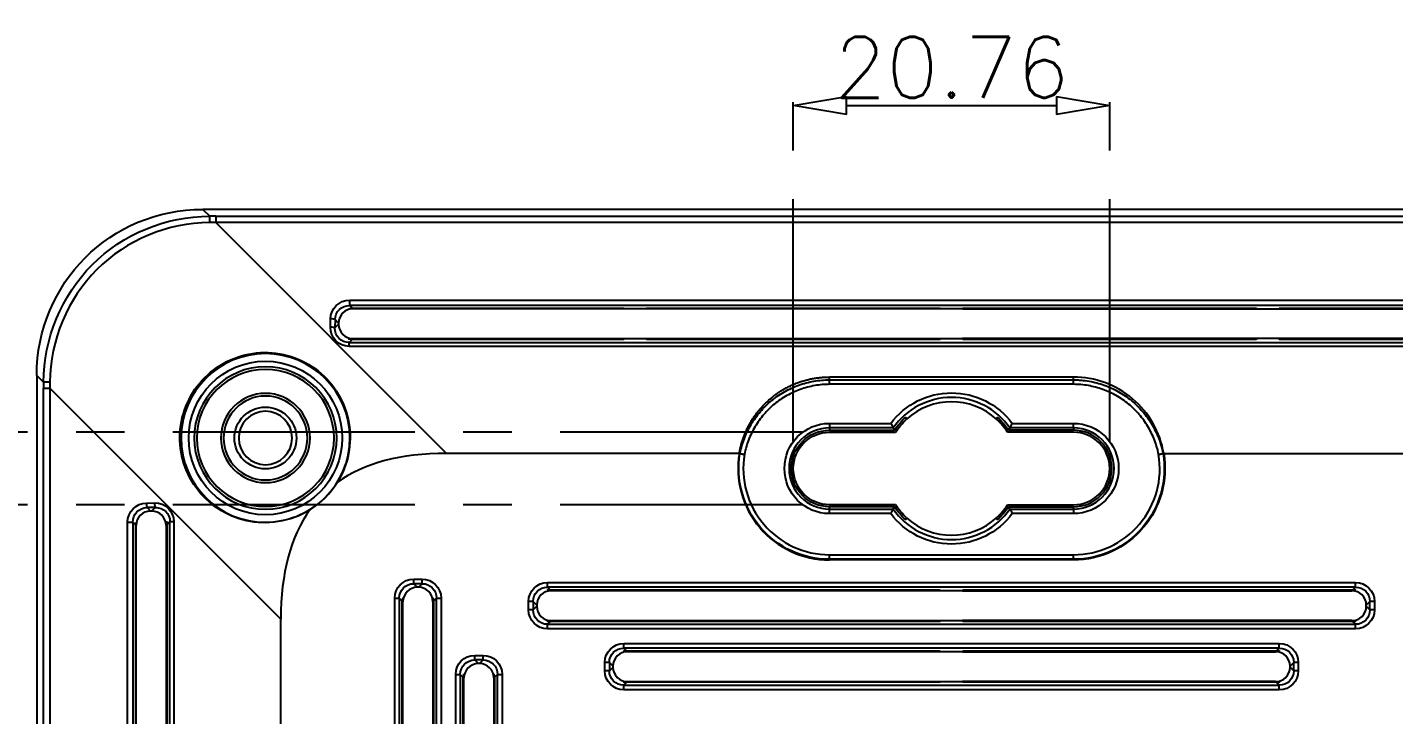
# Model space of a CAD drawing. Header units: millimetres. Extents: x 5293 to 5736, y -198 to 141.
# Drawn here: x 5589 to 5678.6, y -18.4 to 26.7 of the extents above; entities that cross this region are included whole.
import ezdxf

# ---------------------------------------------------------------- set-up
doc = ezdxf.new("R2010")
doc.units = ezdxf.units.MM
doc.header["$LTSCALE"] = 0.5
doc.linetypes.add('CENTER', pattern=[50.8, 31.75, -6.35, 6.35, -6.35])
doc.layers.add('112', color=7, linetype='Continuous', true_color=0xffffff)
doc.layers.add('core', color=7, linetype='Continuous', lineweight=20)
doc.styles.get("Standard").update_dxf_attribs({"font": 'txt', "bigfont": 'gbcbig.shx'})
doc.dimstyles.new('VT-4.00', dxfattribs={"dimtxt": 4, "dimasz": 3.5, "dimexe": 2, "dimexo": 1.8, "dimgap": 0.5, "dimtad": 1, "dimzin": 0, "dimdsep": 46, "dimtxsty": 'Standard', "dimblk": 'CLOSEDBLANK', "dimcen": 0.3, "dimclrd": 1, "dimclre": 1, "dimclrt": 7, "dimadec": 1, "dimazin": 0, "dimtfac": 1, "dimtofl": 0, "dimtmove": 0, "dimatfit": 3, "dimldrblk": 'CLOSEDBLANK', "dimfxl": 0, "dimtolj": 1, "dimtzin": 0, "dimarcsym": 0})

# ---------------------------------------------------------------- blocks, each defined once
blk = doc.blocks.new('_ClosedBlank')
at = {"color": 0, "linetype": 'ByBlock', "lineweight": -2}
for p, q in [((-1, 0.167), (0, 0)), ((-1, 0.167), (-1, -0.167)), ((0, 0), (-1, -0.167))]:
    blk.add_line(p, q, dxfattribs=at)
blk = doc.blocks.new('*D6')
at = {"layer": 'core', "color": 1, "linetype": 'CENTER', "lineweight": -2}
for p, q in [((5581.828, 3.605), (5581.828, 20.105)), ((5639.815, 0.105), (5579.828, 0.105)), ((5639.815, -4.65), (5579.828, -4.65)), ((5581.828, -8.15), (5581.828, -11.65))]:
    blk.add_line(p, q, dxfattribs=at)
at = {"layer": 'Defpoints', "color": 0, "linetype": 'CENTER'}
for p in [(5581.828, 0.105), (5641.615, 0.105), (5641.615, -4.65)]:
    blk.add_point(p, dxfattribs=at)
at = {"layer": 'core', "color": 1, "linetype": 'CENTER', "lineweight": -2, "xscale": 3.5, "yscale": 3.5, "zscale": 3.5}
for p, rotation in [((5581.828, 0.105), 270), ((5581.828, -4.65), 90)]:
    blk.add_blockref('_ClosedBlank', p, dxfattribs=dict(at, rotation=rotation))
at = {"layer": 'core', "color": 7, "linetype": 'CENTER', "insert": (5579.328, 13.605), "char_height": 4, "attachment_point": 5, "rotation": 90}
blk.add_mtext('\\A1;4.76', dxfattribs=at)
blk = doc.blocks.new('*D7')
at = {"layer": 'core', "color": 1, "linetype": 'CENTER', "lineweight": -2}
for p, q in [((5639.237, -0.473), (5639.237, 23.542)), ((5659.993, -0.473), (5659.993, 23.542)), ((5642.737, 21.542), (5656.493, 21.542))]:
    blk.add_line(p, q, dxfattribs=at)
at = {"layer": 'Defpoints', "color": 0, "linetype": 'CENTER'}
for p in [(5659.993, 21.542), (5639.237, -2.273), (5659.993, -2.273)]:
    blk.add_point(p, dxfattribs=at)
at = {"layer": 'core', "color": 1, "linetype": 'CENTER', "lineweight": -2, "xscale": 3.5, "yscale": 3.5, "zscale": 3.5, "rotation": 180}
blk.add_blockref('_ClosedBlank', (5639.237, 21.542), dxfattribs=at)
at = {"layer": 'core', "color": 1, "linetype": 'CENTER', "lineweight": -2, "xscale": 3.5, "yscale": 3.5, "zscale": 3.5}
blk.add_blockref('_ClosedBlank', (5659.993, 21.542), dxfattribs=at)
at = {"layer": 'core', "color": 7, "linetype": 'CENTER', "insert": (5649.615, 24.042), "char_height": 4, "attachment_point": 5}
blk.add_mtext('\\A1;20.76', dxfattribs=at)

msp = doc.modelspace()

# ---------------------------------------------------------------- linework, layer by layer
at = {"layer": '112', "color": 7}
for p, q in [((5600.508, 14.727), (5600.957, 14.279)), ((5698.722, 14.727), (5600.508, 14.727)), ((5601.356, 14.279), (5601.356, 13.861)), ((5601.356, 14.279), (5697.874, 14.279)), ((5601.356, 13.861), (5616.499, -1.282)), ((5697.874, 13.861), (5601.356, 13.861)), ((5610.143, 8.77), (5689.088, 8.77)), ((5610.143, 8.424), (5610.143, 8.77)), ((5689.088, 8.424), (5610.143, 8.424)), ((5610.143, 8.424), (5610.333, 8.234)), ((5610.333, 8.234), (5628.115, 8.234)), ((5628.13, 8.21), (5610.357, 8.21)), ((5628.13, 8.21), (5628.115, 8.234)), ((5629.601, 8.21), (5628.13, 8.21)), ((5629.615, 8.234), (5629.601, 8.21)), ((5648.88, 8.21), (5629.601, 8.21)), ((5629.615, 8.234), (5648.865, 8.234)), ((5648.865, 8.234), (5648.88, 8.21)), ((5650.351, 8.21), (5648.88, 8.21)), ((5650.351, 8.21), (5650.365, 8.234)), ((5650.351, 8.21), (5669.63, 8.21)), ((5650.365, 8.234), (5669.615, 8.234)), ((5669.63, 8.21), (5669.615, 8.234)), ((5669.63, 8.21), (5671.101, 8.21)), ((5671.115, 8.234), (5671.101, 8.21)), ((5671.101, 8.21), (5688.873, 8.21)), ((5671.115, 8.234), (5688.897, 8.234)), ((5608.873, 6.999), (5608.881, 7.541)), ((5609.179, 7.495), (5609.172, 6.953)), ((5609.172, 6.953), (5609.411, 7.191)), ((5609.411, 7.264), (5609.179, 7.495)), ((5609.411, 7.264), (5609.411, 7.191)), ((5610.305, 6.193), (5610.101, 5.989)), ((5610.101, 5.737), (5610.101, 5.989)), ((5610.101, 5.989), (5689.129, 5.989)), ((5689.129, 5.737), (5610.101, 5.737)), ((5628.115, 6.193), (5610.305, 6.193)), ((5610.357, 6.245), (5628.146, 6.245)), ((5628.115, 6.193), (5628.146, 6.245)), ((5628.146, 6.245), (5629.585, 6.245)), ((5629.585, 6.245), (5629.615, 6.193)), ((5629.585, 6.245), (5648.896, 6.245)), ((5648.865, 6.193), (5629.615, 6.193)), ((5648.896, 6.245), (5648.865, 6.193)), ((5648.896, 6.245), (5650.335, 6.245)), ((5650.365, 6.193), (5650.335, 6.245)), ((5669.646, 6.245), (5650.335, 6.245)), ((5669.615, 6.193), (5650.365, 6.193)), ((5669.615, 6.193), (5669.646, 6.245)), ((5671.085, 6.245), (5669.646, 6.245)), ((5671.085, 6.245), (5671.115, 6.193)), ((5688.873, 6.245), (5671.085, 6.245)), ((5688.925, 6.193), (5671.115, 6.193)), ((5590.064, 3.386), (5589.615, 3.835)), ((5589.615, 3.835), (5589.615, -94.38)), ((5641.615, 3.544), (5641.615, 3.727)), ((5657.615, 3.727), (5641.615, 3.727)), ((5657.615, 3.544), (5657.615, 3.727)), ((5590.064, 2.986), (5590.482, 2.986)), ((5590.064, -93.531), (5590.064, 2.986)), ((5605.625, -12.157), (5590.482, 2.986)), ((5590.482, 2.986), (5590.482, -93.531)), ((5641.615, 3.544), (5657.615, 3.544)), ((5641.615, 3.249), (5641.615, 3.544)), ((5657.615, 3.249), (5641.615, 3.249)), ((5657.615, 3.249), (5657.615, 3.544)), ((5641.615, 0.686), (5645.636, 0.686)), ((5641.615, 0.686), (5641.615, 0.388)), ((5645.789, 0.388), (5641.615, 0.388)), ((5641.615, 0.388), (5641.615, 0.236)), ((5641.615, 0.236), (5645.869, 0.236)), ((5641.615, 0.105), (5645.939, 0.105)), ((5657.615, 0.105), (5653.291, 0.105)), ((5657.615, 0.236), (5653.362, 0.236)), ((5657.615, 0.388), (5653.441, 0.388)), ((5653.595, 0.686), (5657.615, 0.686)), ((5657.615, 0.388), (5657.615, 0.686)), ((5657.615, 0.388), (5657.615, 0.236)), ((5635.698, -1.282), (5616.499, -1.282)), ((5663.533, -1.282), (5682.731, -1.282)), ((5596.801, -4.538), (5597.343, -4.53)), ((5597.39, -4.829), (5596.848, -4.837)), ((5596.848, -4.837), (5597.079, -5.068)), ((5597.151, -5.068), (5597.079, -5.068)), ((5597.151, -5.068), (5597.39, -4.829)), ((5645.939, -4.65), (5641.615, -4.65)), ((5645.869, -4.782), (5641.615, -4.782)), ((5641.615, -4.933), (5641.615, -4.782)), ((5641.615, -5.231), (5641.615, -4.933)), ((5641.615, -4.933), (5645.789, -4.933)), ((5645.636, -5.231), (5641.615, -5.231)), ((5653.291, -4.65), (5657.615, -4.65)), ((5653.362, -4.782), (5657.615, -4.782)), ((5653.441, -4.933), (5657.615, -4.933)), ((5657.615, -5.231), (5653.595, -5.231)), ((5657.615, -4.933), (5657.615, -4.782)), ((5657.615, -4.933), (5657.615, -5.231)), ((5595.573, -84.745), (5595.573, -5.8)), ((5595.573, -5.8), (5595.918, -5.8)), ((5595.918, -5.8), (5595.918, -84.745)), ((5596.109, -5.99), (5595.918, -5.8)), ((5596.109, -23.773), (5596.109, -5.99)), ((5596.133, -23.787), (5596.133, -6.014)), ((5598.098, -6.014), (5598.098, -23.803)), ((5598.354, -5.758), (5598.15, -5.962)), ((5598.15, -5.962), (5598.15, -23.773)), ((5598.354, -84.787), (5598.354, -5.758)), ((5598.354, -5.758), (5598.606, -5.758)), ((5598.606, -5.758), (5598.606, -84.787)), ((5641.615, -8.228), (5641.615, -7.933)), ((5641.615, -7.933), (5657.615, -7.933)), ((5657.615, -8.228), (5657.615, -7.933)), ((5657.615, -8.228), (5641.615, -8.228)), ((5641.615, -8.228), (5641.615, -8.273)), ((5657.615, -8.273), (5641.615, -8.273)), ((5657.615, -8.228), (5657.615, -8.273)), ((5614.341, -9.531), (5614.89, -9.531)), ((5614.341, -9.829), (5614.341, -9.531)), ((5614.89, -9.829), (5614.341, -9.829)), ((5614.341, -9.829), (5614.579, -10.068)), ((5614.651, -10.068), (5614.89, -9.829)), ((5614.89, -9.829), (5614.89, -9.531)), ((5623.118, -9.753), (5676.112, -9.753)), ((5623.118, -10.051), (5623.118, -9.753)), ((5676.112, -10.051), (5676.112, -9.753)), ((5614.651, -10.068), (5614.579, -10.068)), ((5676.112, -10.051), (5623.118, -10.051)), ((5623.118, -10.051), (5623.313, -10.246)), ((5648.865, -10.246), (5623.313, -10.246)), ((5648.891, -10.29), (5623.357, -10.29)), ((5648.865, -10.246), (5648.891, -10.29)), ((5650.339, -10.29), (5648.891, -10.29)), ((5650.339, -10.29), (5650.365, -10.246)), ((5650.339, -10.29), (5675.873, -10.29)), ((5675.917, -10.246), (5650.365, -10.246)), ((5675.917, -10.246), (5676.112, -10.051)), ((5613.095, -79.769), (5613.095, -10.776)), ((5613.095, -10.776), (5613.394, -10.776)), ((5613.394, -10.776), (5613.394, -79.769)), ((5613.589, -10.971), (5613.394, -10.776)), ((5613.589, -44.523), (5613.589, -10.971)), ((5613.633, -44.549), (5613.633, -11.014)), ((5615.598, -11.014), (5615.598, -44.549)), ((5615.836, -10.776), (5615.641, -10.971)), ((5615.641, -10.971), (5615.641, -44.523)), ((5615.836, -10.776), (5616.135, -10.776)), ((5615.836, -79.769), (5615.836, -10.776)), ((5616.135, -10.776), (5616.135, -79.769)), ((5621.873, -11.547), (5621.873, -10.998)), ((5622.172, -10.998), (5621.873, -10.998)), ((5622.172, -11.547), (5621.873, -11.547)), ((5622.172, -10.998), (5622.172, -11.547)), ((5622.411, -11.236), (5622.172, -10.998)), ((5622.172, -11.547), (5622.411, -11.309)), ((5622.411, -11.236), (5622.411, -11.309)), ((5677.058, -10.998), (5676.82, -11.236)), ((5676.82, -11.309), (5676.82, -11.236)), ((5676.82, -11.309), (5677.058, -11.547)), ((5677.357, -10.998), (5677.058, -10.998)), ((5677.058, -11.547), (5677.058, -10.998)), ((5677.357, -11.547), (5677.058, -11.547)), ((5677.357, -10.998), (5677.357, -11.547)), ((5605.625, -78.388), (5605.625, -12.157)), ((5623.313, -12.299), (5623.118, -12.494)), ((5623.118, -12.792), (5623.118, -12.494)), ((5623.118, -12.494), (5676.112, -12.494)), ((5648.865, -12.299), (5623.313, -12.299)), ((5623.357, -12.255), (5648.891, -12.255)), ((5648.865, -12.299), (5648.891, -12.255)), ((5648.891, -12.255), (5650.339, -12.255)), ((5650.339, -12.255), (5650.365, -12.299)), ((5675.873, -12.255), (5650.339, -12.255)), ((5675.917, -12.299), (5650.365, -12.299)), ((5676.112, -12.494), (5675.917, -12.299)), ((5676.112, -12.792), (5676.112, -12.494)), ((5676.112, -12.792), (5623.118, -12.792)), ((5628.118, -13.753), (5671.112, -13.753)), ((5628.118, -14.051), (5628.118, -13.753)), ((5671.112, -14.051), (5628.118, -14.051)), ((5628.118, -14.051), (5628.313, -14.246)), ((5648.865, -14.246), (5628.313, -14.246)), ((5648.891, -14.29), (5628.357, -14.29)), ((5648.865, -14.246), (5648.891, -14.29)), ((5650.339, -14.29), (5648.891, -14.29)), ((5650.339, -14.29), (5650.365, -14.246)), ((5650.339, -14.29), (5670.873, -14.29)), ((5670.917, -14.246), (5650.365, -14.246)), ((5670.917, -14.246), (5671.112, -14.051)), ((5671.112, -14.051), (5671.112, -13.753)), ((5618.341, -14.531), (5618.89, -14.531)), ((5618.341, -14.829), (5618.341, -14.531)), ((5618.89, -14.829), (5618.341, -14.829)), ((5618.341, -14.829), (5618.579, -15.068)), ((5618.651, -15.068), (5618.579, -15.068)), ((5618.651, -15.068), (5618.89, -14.829)), ((5618.89, -14.829), (5618.89, -14.531)), ((5626.873, -15.547), (5626.873, -14.998)), ((5627.172, -14.998), (5626.873, -14.998)), ((5627.172, -14.998), (5627.172, -15.547)), ((5627.411, -15.236), (5627.172, -14.998)), ((5672.058, -14.998), (5671.82, -15.236)), ((5672.357, -14.998), (5672.058, -14.998)), ((5672.058, -15.547), (5672.058, -14.998)), ((5672.357, -14.998), (5672.357, -15.547)), ((5617.095, -74.769), (5617.095, -15.776)), ((5617.095, -15.776), (5617.394, -15.776)), ((5617.394, -15.776), (5617.394, -74.769)), ((5617.589, -15.971), (5617.394, -15.776)), ((5617.589, -44.523), (5617.589, -15.971)), ((5617.633, -44.549), (5617.633, -16.014)), ((5619.598, -16.014), (5619.598, -44.549)), ((5619.836, -15.776), (5619.641, -15.971)), ((5619.641, -15.971), (5619.641, -44.523)), ((5619.836, -74.769), (5619.836, -15.776)), ((5619.836, -15.776), (5620.135, -15.776)), ((5620.135, -15.776), (5620.135, -74.769)), ((5627.172, -15.547), (5626.873, -15.547)), ((5627.172, -15.547), (5627.411, -15.309)), ((5627.411, -15.309), (5627.411, -15.236)), ((5671.82, -15.309), (5671.82, -15.236)), ((5671.82, -15.309), (5672.058, -15.547)), ((5672.357, -15.547), (5672.058, -15.547)), ((5628.313, -16.299), (5628.118, -16.494)), ((5628.118, -16.792), (5628.118, -16.494)), ((5628.118, -16.494), (5671.112, -16.494)), ((5671.112, -16.792), (5628.118, -16.792)), ((5648.865, -16.299), (5628.313, -16.299)), ((5628.357, -16.255), (5648.891, -16.255)), ((5648.865, -16.299), (5648.891, -16.255)), ((5648.891, -16.255), (5650.339, -16.255)), ((5650.339, -16.255), (5650.365, -16.299)), ((5670.873, -16.255), (5650.339, -16.255)), ((5670.917, -16.299), (5650.365, -16.299)), ((5671.112, -16.494), (5670.917, -16.299)), ((5671.112, -16.792), (5671.112, -16.494))]:
    msp.add_line(p, q, dxfattribs=at)
at = {"layer": '112', "color": 7, "extrusion": (0, 0, -1)}
for radius in [5.533, 4.675, 4.5, 2.925, 2.75, 1.75]:
    msp.add_circle((-5604.615, -0.273), radius, dxfattribs=at)
at = {"layer": '112', "color": 7}
for radius in [5.034, 2.03]:
    msp.add_circle((5604.615, -0.273), radius, dxfattribs=at)
at = {"layer": '112', "color": 7, "extrusion": (0, 0, -1)}
for centre, radius, start, end in [((-5649.615, -2.273), 4.959, 36.63275, 143.36725), ((-5649.615, -2.273), 4.509, 33.81021, 48.29201), ((-5649.615, -2.273), 4.378, 32.89814, 47.67664), ((-5649.615, -2.273), 4.509, 131.70799, 146.18979), ((-5641.615, -2.273), 2.959, 270, 90), ((-5641.615, -2.273), 2.509, 270, 90), ((-5641.615, -2.273), 2.378, 270, 90), ((-5657.615, -2.273), 2.959, 90, 270), ((-5641.615, -2.273), 5.956, 270, 9.49599), ((-5657.615, -2.273), 6, 170.49844, 270), ((-5657.615, -2.273), 5.956, 170.50401, 270), ((-5649.615, -2.273), 4.959, 216.63275, 323.36725), ((-5649.615, -2.273), 4.509, 311.70799, 326.18979), ((-5649.615, -2.273), 4.378, 312.32336, 327.10186), ((-5649.615, -2.273), 4.509, 213.81021, 228.29201)]:
    msp.add_arc(centre, radius, start, end, dxfattribs=at)
at = {"layer": '112', "color": 7}
for centre, radius, start, end in [((5649.615, -2.273), 4.66, 34.80729, 145.19271), ((5649.615, -2.273), 4.378, 47.67664, 132.32336), ((5649.615, -2.273), 4.378, 32.89814, 47.67664), ((5641.615, -2.273), 2.66, 90, 270), ((5657.615, -2.273), 2.66, 270, 90), ((5657.615, -2.273), 2.509, 270, 90), ((5657.615, -2.273), 2.378, 270, 90), ((5641.615, -2.273), 6, 170.49844, 270), ((5641.615, -2.273), 5.66, 170.54524, 270), ((5657.615, -2.273), 5.66, 270, 9.45476), ((5604.615, -0.273), 5.535, 301.76503, 328.23497), ((5649.615, -2.273), 4.66, 214.80729, 325.19271), ((5649.615, -2.273), 4.378, 312.32336, 327.10186), ((5649.615, -2.273), 4.378, 227.67664, 312.32336)]:
    msp.add_arc(centre, radius, start, end, dxfattribs=at)
at = {"layer": '112', "color": 7, "extrusion": (0, 0, -1)}
for centre, major_axis, ratio, start_param, end_param in [((5600.723, 3.619), (7.93, -7.93), 0.980815, 2.36588, 3.917306), ((5580.451, 23.893), (-100.245, 1.77), 0.098565, 4.500567, 4.504654), ((5580.455, 24.386), (-99.889, 2.136), 0.098907, 4.499467, 4.503554), ((5610.135, 7.532), (1.229, 0.257), 0.985206, 3.358469, 4.921669), ((5610.135, 7.485), (0.946, 0.14), 0.981416, 3.30107, 4.86427), ((5610.327, 7.293), (0.934, 0.195), 0.985206, 4.747323, 4.921669), ((5608.777, 8.844), (-1.843, 0.558), 0.162906, 3.635385, 3.809732), ((5610.128, 7.009), (0.617, 1.121), 0.974816, 2.649309, 4.212509), ((5610.128, 6.962), (0.49, 0.851), 0.965207, 2.632393, 4.195593), ((5608.777, 5.611), (1.843, 0.558), 0.162906, 5.533918, 5.789393), ((5610.326, 7.16), (0.469, 0.852), 0.974816, 2.649309, 2.904783), ((5579.956, 23.888), (-2.136, 99.889), 0.098907, 1.779632, 1.783718), ((5580.441, 23.909), (-1.772, 100.291), 0.098604, 1.778622, 1.782707), ((5596.811, -5.793), (0.257, 1.229), 0.985206, 4.503109, 6.066309), ((5596.857, -5.793), (0.14, 0.946), 0.981416, 4.560508, 6.123708), ((5597.334, -5.785), (1.121, 0.617), 0.974816, 5.212269, 6.775469), ((5597.38, -5.785), (0.851, 0.49), 0.965207, 5.229185, 6.792385), ((5597.049, -5.985), (0.195, 0.934), 0.985206, 4.503109, 4.677455), ((5595.499, -4.434), (-0.558, 1.843), 0.162906, 2.473454, 2.6478), ((5598.731, -4.434), (0.558, 1.843), 0.162906, 3.635385, 3.89086), ((5597.183, -5.983), (0.852, 0.469), 0.974816, 0.236809, 0.492284), ((5614.35, -10.785), (0.891, -0.891), 0.992433, 2.359993, 3.923193), ((5614.35, -10.785), (-0.68, 0.68), 0.98773, 5.501585, 7.064785), ((5614.88, -10.785), (0.891, 0.891), 0.992433, 5.501585, 7.064785), ((5614.88, -10.785), (0.68, 0.68), 0.98773, 5.501585, 7.064785), ((5623.128, -11.007), (-0.891, 0.891), 0.992433, 5.501585, 7.064785), ((5676.102, -11.007), (-0.891, -0.891), 0.992433, 2.359993, 3.923193), ((5612.999, -9.434), (-0.558, 1.843), 0.162906, 2.412472, 2.6478), ((5616.231, -9.434), (0.558, 1.843), 0.162906, 3.635385, 3.870713), ((5623.128, -11.007), (-0.68, 0.68), 0.98773, 5.501585, 7.064785), ((5621.777, -9.656), (-1.843, 0.558), 0.162906, 3.635385, 3.870713), ((5677.453, -9.656), (1.843, 0.558), 0.162906, 2.412472, 2.6478), ((5676.102, -11.007), (0.68, 0.68), 0.98773, 5.501585, 7.064785), ((5623.128, -11.538), (0.891, 0.891), 0.992433, 2.359993, 3.923193), ((5623.128, -11.538), (0.68, 0.68), 0.98773, 2.359993, 3.923193), ((5676.102, -11.538), (0.891, -0.891), 0.992433, 5.501585, 7.064785), ((5676.102, -11.538), (-0.68, 0.68), 0.98773, 2.359993, 3.923193), ((5621.777, -12.889), (1.843, 0.558), 0.162906, 5.554065, 5.789393), ((5677.453, -12.889), (-1.843, 0.558), 0.162906, 0.493793, 0.729121), ((5628.128, -15.007), (-0.891, 0.891), 0.992433, 5.501585, 7.064785), ((5628.128, -15.007), (-0.68, 0.68), 0.98773, 5.501585, 7.064785), ((5626.777, -13.656), (-1.843, 0.558), 0.162906, 3.635385, 3.870713), ((5672.453, -13.656), (1.843, 0.558), 0.162906, 2.412472, 2.6478), ((5671.102, -15.007), (-0.891, -0.891), 0.992433, 2.359993, 3.923193), ((5671.102, -15.007), (0.68, 0.68), 0.98773, 5.501585, 7.064785), ((5618.35, -15.785), (0.891, -0.891), 0.992433, 2.359993, 3.923193), ((5618.35, -15.785), (-0.68, 0.68), 0.98773, 5.501585, 7.064785), ((5618.88, -15.785), (0.891, 0.891), 0.992433, 5.501585, 7.064785), ((5618.88, -15.785), (0.68, 0.68), 0.98773, 5.501585, 7.064785), ((5616.999, -14.434), (-0.558, 1.843), 0.162906, 2.412472, 2.6478), ((5620.231, -14.434), (0.558, 1.843), 0.162906, 3.635385, 3.870713), ((5628.128, -15.538), (0.891, 0.891), 0.992433, 2.359993, 3.923193), ((5628.128, -15.538), (0.68, 0.68), 0.98773, 2.359993, 3.923193), ((5671.102, -15.538), (0.891, -0.891), 0.992433, 5.501585, 7.064785), ((5671.102, -15.538), (-0.68, 0.68), 0.98773, 2.359993, 3.923193), ((5626.777, -16.889), (1.843, 0.558), 0.162906, 5.554065, 5.789393), ((5672.453, -16.889), (-1.843, 0.558), 0.162906, 0.493793, 0.729121)]:
    msp.add_ellipse(centre, major_axis=major_axis, ratio=ratio, start_param=start_param, end_param=end_param, dxfattribs=at)
at = {"layer": '112', "color": 7}
for centre, major_axis, ratio, start_param, end_param in [((5600.957, 13.783), (0, 0.5), 0.003006, 0.139627, 1.417684), ((5610.364, 7.256), (-0.677, 0.677), 0.992433, 5.501585, 7.064785), ((5608.881, 7.495), (0.3, -0.004), 0.155339, 0.088342, 1.572934), ((5610.364, 7.199), (0.677, 0.677), 0.992433, 2.359993, 3.923193), ((5608.873, 6.953), (0.3, -0.004), 0.155339, 0.088342, 1.572934), ((5590.559, 3.386), (-0.5, 0), 0.003006, 4.865501, 6.143558), ((6056.209, -451.867), (-447.858, 447.858), 0.110521, 6.173112, 6.265081), ((5597.086, -6.022), (0.677, -0.677), 0.992433, 2.359993, 3.923193), ((5596.848, -4.538), (0.004, -0.3), 0.155339, 4.710252, 6.194844), ((5597.144, -6.022), (0.677, 0.677), 0.992433, 5.501585, 7.064785), ((5597.39, -4.53), (0.004, -0.3), 0.155339, 4.710252, 6.194844), ((6056.209, -451.867), (-447.858, 447.858), 0.110521, 0.018104, 0.110074), ((5614.543, -10.978), (0.677, -0.677), 0.992433, 3.687865, 3.923193), ((5614.586, -11.022), (0.677, -0.677), 0.992433, 2.359993, 3.923193), ((5614.644, -11.022), (0.677, 0.677), 0.992433, 5.501585, 7.064785), ((5614.688, -10.978), (0.677, 0.677), 0.992433, 5.501585, 5.736913), ((5623.364, -11.244), (-0.677, 0.677), 0.992433, 5.501585, 7.064785), ((5623.32, -11.2), (-0.677, 0.677), 0.992433, 5.501585, 5.736913), ((5675.866, -11.244), (-0.677, -0.677), 0.992433, 2.359993, 3.923193), ((5675.91, -11.2), (-0.677, -0.677), 0.992433, 3.687865, 3.923193), ((5623.364, -11.301), (0.677, 0.677), 0.992433, 2.359993, 3.923193), ((5675.866, -11.301), (0.677, -0.677), 0.992433, 5.501585, 7.064785), ((5623.32, -11.345), (0.677, 0.677), 0.992433, 3.687865, 3.923193), ((5675.91, -11.345), (0.677, -0.677), 0.992433, 5.501585, 5.736913), ((5628.364, -15.244), (-0.677, 0.677), 0.992433, 5.501585, 7.064785), ((5628.32, -15.2), (-0.677, 0.677), 0.992433, 5.501585, 5.736913), ((5670.866, -15.244), (-0.677, -0.677), 0.992433, 2.359993, 3.923193), ((5670.91, -15.2), (-0.677, -0.677), 0.992433, 3.687865, 3.923193), ((5618.586, -16.022), (0.677, -0.677), 0.992433, 2.359993, 3.923193), ((5618.644, -16.022), (0.677, 0.677), 0.992433, 5.501585, 7.064785), ((5618.543, -15.978), (0.677, -0.677), 0.992433, 3.687865, 3.923193), ((5618.688, -15.978), (0.677, 0.677), 0.992433, 5.501585, 5.736913), ((5628.364, -15.301), (0.677, 0.677), 0.992433, 2.359993, 3.923193), ((5670.866, -15.301), (0.677, -0.677), 0.992433, 5.501585, 7.064785), ((5628.32, -15.345), (0.677, 0.677), 0.992433, 3.687865, 3.923193), ((5670.91, -15.345), (0.677, -0.677), 0.992433, 5.501585, 5.736913)]:
    msp.add_ellipse(centre, major_axis=major_axis, ratio=ratio, start_param=start_param, end_param=end_param, dxfattribs=at)
for points, degree, knots in [([(5590.064, 3.386), (5590.065, 6.262), (5591.248, 9.085), (5595.26, 13.096), (5598.081, 14.277), (5600.957, 14.279)], 3, [0, 0, 0, 0, 0.5, 0.5, 1, 1, 1, 1]), ([(5600.956, 13.86), (5598.193, 13.851), (5595.488, 12.709), (5591.635, 8.856), (5590.492, 6.15), (5590.483, 3.387)], 3, [0, 0, 0, 0, 0.5, 0.5, 1, 1, 1, 1]), ([(5607.529, -4.978), (5606.379, -5.696), (5604.964, -5.974), (5602.296, -5.519), (5601.069, -4.8), (5599.365, -2.666), (5598.932, -1.297), (5599.087, 1.421), (5599.684, 2.745), (5601.603, 4.661), (5602.934, 5.257), (5605.636, 5.41), (5607.023, 4.967), (5609.131, 3.283), (5609.862, 2.044), (5610.316, -0.62), (5610.046, -2.024), (5609.321, -3.186)], 3, [0, 0, 0, 0, 0.125, 0.125, 0.25, 0.25, 0.375, 0.375, 0.5, 0.5, 0.625, 0.625, 0.75, 0.75, 0.875, 0.875, 1, 1, 1, 1]), ([(5635.698, -1.282), (5635.873, -0.232), (5636.4, 0.694), (5636.925, 1.618), (5637.739, 2.307), (5638.55, 2.994), (5639.551, 3.361), (5640.549, 3.727), (5641.615, 3.727)], 2, [0, 0, 0, 0.25, 0.25, 0.5, 0.5, 0.75, 0.75, 1, 1, 1]), ([(5663.533, -1.282), (5663.301, 0.106), (5662.564, 1.399), (5660.42, 3.215), (5659.023, 3.727), (5657.615, 3.727)], 3, [0, 0, 0, 0, 0.5, 0.5, 1, 1, 1, 1]), ([(5635.741, -1.29), (5635.775, -1.12), (5635.816, -0.951), (5635.911, -0.621), (5635.966, -0.459), (5636.151, 0.02), (5636.301, 0.327), (5636.566, 0.772), (5636.661, 0.917), (5636.861, 1.196), (5636.967, 1.331), (5637.3, 1.72), (5637.544, 1.961), (5637.945, 2.29), (5638.083, 2.394), (5638.367, 2.588), (5638.512, 2.678), (5638.958, 2.93), (5639.27, 3.073), (5639.758, 3.248), (5639.923, 3.299), (5640.255, 3.387), (5640.422, 3.424), (5640.927, 3.513), (5641.268, 3.544), (5641.615, 3.544)], 3, [0, 0, 0, 0, 0.0625, 0.0625, 0.125, 0.125, 0.25, 0.25, 0.3125, 0.3125, 0.375, 0.375, 0.5, 0.5, 0.5625, 0.5625, 0.625, 0.625, 0.75, 0.75, 0.8125, 0.8125, 0.875, 0.875, 1, 1, 1, 1]), ([(5641.615, 3.249), (5641.286, 3.249), (5640.961, 3.219), (5640.481, 3.135), (5640.322, 3.1), (5640.007, 3.016), (5639.85, 2.967), (5639.385, 2.801), (5639.089, 2.665), (5638.665, 2.425), (5638.527, 2.339), (5638.257, 2.155), (5638.125, 2.056), (5637.745, 1.743), (5637.513, 1.514), (5637.196, 1.144), (5637.096, 1.016), (5636.905, 0.751), (5636.815, 0.613), (5636.563, 0.19), (5636.42, -0.102), (5636.187, -0.707), (5636.096, -1.019), (5636.032, -1.343)], 3, [0, 0, 0, 0, 0.125, 0.125, 0.1875, 0.1875, 0.25, 0.25, 0.375, 0.375, 0.4375, 0.4375, 0.5, 0.5, 0.625, 0.625, 0.6875, 0.6875, 0.75, 0.75, 0.875, 0.875, 1, 1, 1, 1]), ([(5657.615, 3.544), (5657.637, 3.544), (5657.658, 3.544), (5657.702, 3.544), (5657.766, 3.542), (5657.917, 3.537), (5658.045, 3.529), (5658.301, 3.506), (5658.64, 3.461), (5658.973, 3.388), (5659.305, 3.3), (5659.469, 3.249), (5659.957, 3.074), (5660.269, 2.932), (5660.715, 2.681), (5660.86, 2.591), (5661.143, 2.397), (5661.281, 2.294), (5661.682, 1.965), (5661.925, 1.725), (5662.259, 1.337), (5662.364, 1.202), (5662.565, 0.924), (5662.66, 0.78), (5662.926, 0.335), (5663.078, 0.023), (5663.264, -0.458), (5663.319, -0.621), (5663.415, -0.952), (5663.456, -1.12), (5663.489, -1.29)], 3, [0, 0, 0, 0, 0.007813, 0.007813, 0.015625, 0.03125, 0.0625, 0.0625, 0.125, 0.1875, 0.1875, 0.25, 0.25, 0.375, 0.375, 0.4375, 0.4375, 0.5, 0.5, 0.625, 0.625, 0.6875, 0.6875, 0.75, 0.75, 0.875, 0.875, 0.9375, 0.9375, 1, 1, 1, 1]), ([(5663.198, -1.343), (5663.167, -1.181), (5663.128, -1.021), (5663.036, -0.707), (5662.984, -0.553), (5662.808, -0.099), (5662.666, 0.193), (5662.414, 0.616), (5662.323, 0.754), (5662.133, 1.019), (5662.032, 1.147), (5661.715, 1.516), (5661.484, 1.745), (5661.103, 2.058), (5660.971, 2.157), (5660.702, 2.341), (5660.564, 2.426), (5660.14, 2.666), (5659.844, 2.801), (5659.379, 2.967), (5659.223, 3.016), (5658.907, 3.1), (5658.749, 3.135), (5658.269, 3.219), (5657.945, 3.249), (5657.615, 3.249)], 3, [0, 0, 0, 0, 0.0625, 0.0625, 0.125, 0.125, 0.25, 0.25, 0.3125, 0.3125, 0.375, 0.375, 0.5, 0.5, 0.5625, 0.5625, 0.625, 0.625, 0.75, 0.75, 0.8125, 0.8125, 0.875, 0.875, 1, 1, 1, 1]), ([(5645.636, 0.686), (5645.653, 0.651), (5645.672, 0.615), (5645.706, 0.549), (5645.722, 0.517), (5645.75, 0.462), (5645.763, 0.438), (5645.781, 0.402), (5645.787, 0.391), (5645.789, 0.387)], 3, [0, 0, 0, 0, 0.25, 0.25, 0.5, 0.5, 0.75, 0.75, 1, 1, 1, 1]), ([(5653.441, 0.387), (5653.443, 0.391), (5653.449, 0.402), (5653.468, 0.438), (5653.48, 0.462), (5653.509, 0.517), (5653.525, 0.549), (5653.559, 0.615), (5653.577, 0.651), (5653.595, 0.686)], 3, [0, 0, 0, 0, 0.25, 0.25, 0.5, 0.5, 0.75, 0.75, 1, 1, 1, 1]), ([(5635.741, -1.29), (5635.747, -1.291), (5635.759, -1.293), (5635.794, -1.299), (5635.816, -1.304), (5635.869, -1.313), (5635.899, -1.319), (5635.963, -1.33), (5635.998, -1.337), (5636.032, -1.343)], 3, [0, 0, 0, 0, 0.25, 0.25, 0.5, 0.5, 0.75, 0.75, 1, 1, 1, 1]), ([(5663.198, -1.343), (5663.233, -1.337), (5663.267, -1.33), (5663.332, -1.319), (5663.362, -1.313), (5663.415, -1.304), (5663.437, -1.299), (5663.471, -1.293), (5663.483, -1.291), (5663.489, -1.29)], 3, [0, 0, 0, 0, 0.25, 0.25, 0.5, 0.5, 0.75, 0.75, 1, 1, 1, 1]), ([(5645.636, -5.231), (5645.653, -5.196), (5645.672, -5.16), (5645.706, -5.094), (5645.722, -5.062), (5645.75, -5.007), (5645.763, -4.983), (5645.781, -4.947), (5645.787, -4.936), (5645.789, -4.932)], 3, [0, 0, 0, 0, 0.25, 0.25, 0.5, 0.5, 0.75, 0.75, 1, 1, 1, 1]), ([(5653.441, -4.932), (5653.443, -4.936), (5653.449, -4.947), (5653.468, -4.983), (5653.48, -5.007), (5653.509, -5.062), (5653.525, -5.094), (5653.559, -5.16), (5653.577, -5.196), (5653.595, -5.231)], 3, [0, 0, 0, 0, 0.25, 0.25, 0.5, 0.5, 0.75, 0.75, 1, 1, 1, 1])]:
    msp.add_open_spline(points, degree=degree, knots=knots, dxfattribs=at)
for points in [[(5646.668, 0.964), (5646.65, 1.007), (5646.633, 1.051), (5646.615, 1.094)], [(5652.615, 1.094), (5652.598, 1.051), (5652.58, 1.007), (5652.563, 0.964)], [(5645.789, 0.388), (5645.815, 0.337), (5645.842, 0.287), (5645.869, 0.236)], [(5653.441, 0.388), (5653.415, 0.337), (5653.389, 0.287), (5653.362, 0.236)], [(5635.698, -1.282), (5635.712, -1.285), (5635.727, -1.287), (5635.741, -1.29)], [(5663.533, -1.282), (5663.518, -1.285), (5663.504, -1.287), (5663.489, -1.29)], [(5645.789, -4.933), (5645.815, -4.882), (5645.842, -4.832), (5645.869, -4.782)], [(5653.441, -4.933), (5653.415, -4.882), (5653.389, -4.832), (5653.362, -4.782)], [(5646.615, -5.639), (5646.633, -5.596), (5646.65, -5.553), (5646.668, -5.509)], [(5652.563, -5.509), (5652.58, -5.553), (5652.598, -5.596), (5652.615, -5.639)]]:
    msp.add_open_spline(points, degree=3, dxfattribs=at)

# ---------------------------------------------------------------- dimensions: what is measured, and where the dimension line sits
at = {"layer": 'core', "linetype": 'CENTER'}
dim = msp.add_linear_dim(base=(5659.993, 21.542), p1=(5639.237, -2.273), p2=(5659.993, -2.273), dimstyle='VT-4.00', dxfattribs=at)
dim.commit()
dim.dimension.update_dxf_attribs({"geometry": '*D7', "text_midpoint": (5649.615, 24.042)})
dim = msp.add_linear_dim(base=(5581.828, 0.1053), p1=(5641.6152, -4.6503), p2=(5641.6152, 0.1053), angle=90, dimstyle='VT-4.00', dxfattribs=at)
dim.commit()
dim.dimension.update_dxf_attribs({"geometry": '*D6', "text_midpoint": (5579.328, 13.6053)})

doc.saveas('drawing.dxf')
